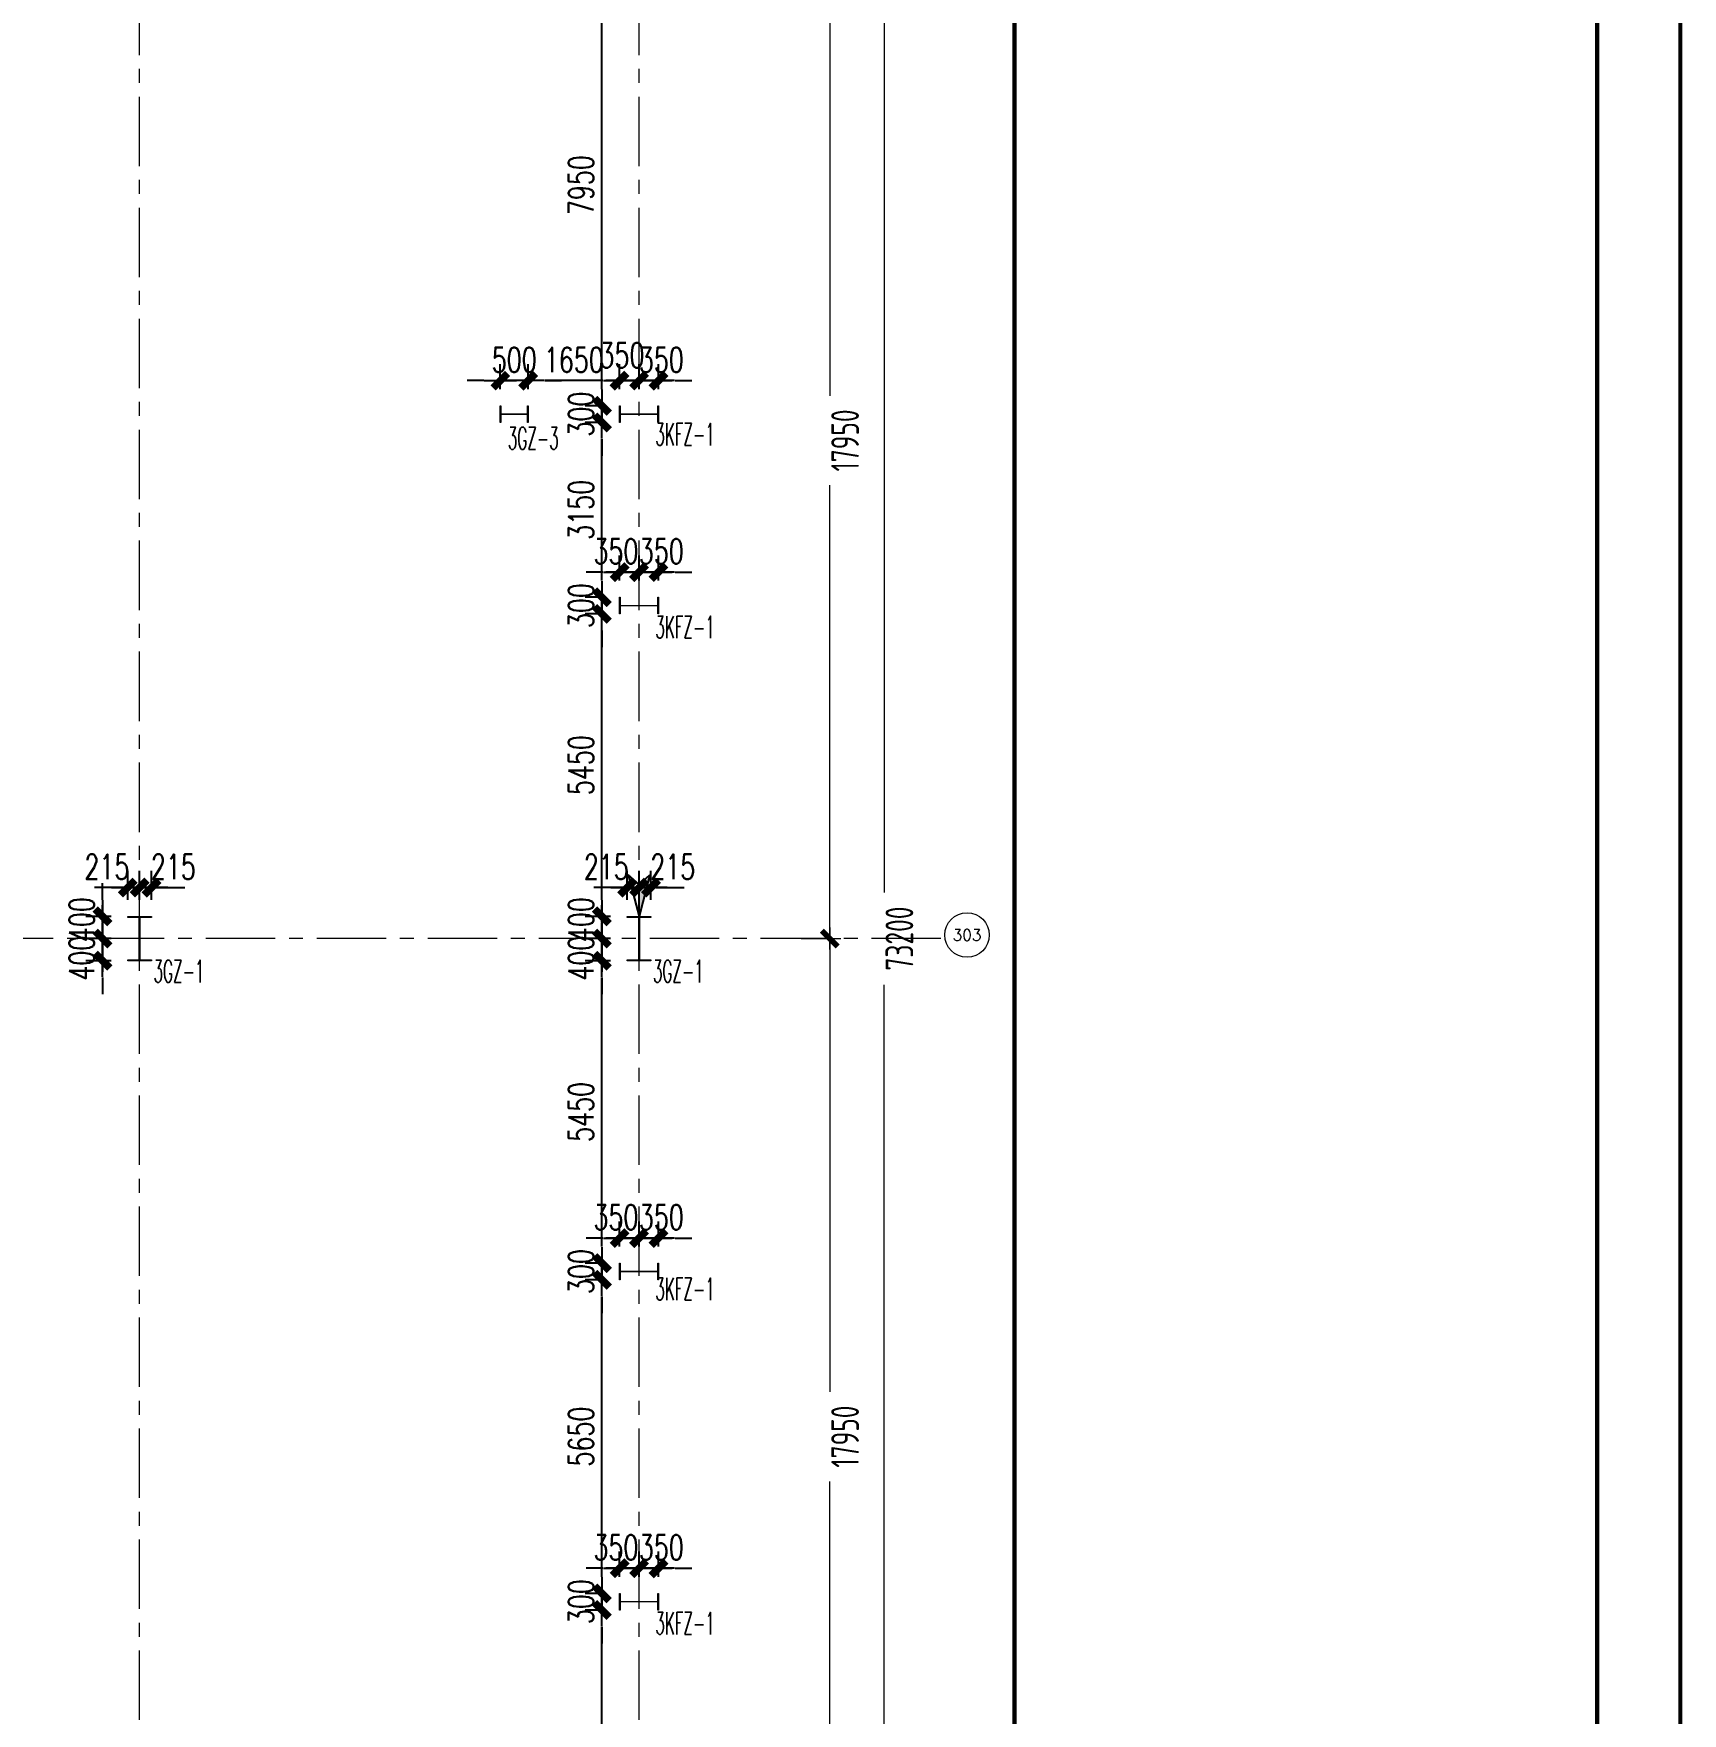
# Model space of a CAD drawing. Extents: x -1201378 to 2367219, y -619313 to 244905.
# Drawn here: x 205331 to 235046, y -233310 to -203041 of the extents above; entities that cross this region are included whole.
import ezdxf
from ezdxf.enums import TextEntityAlignment as Align

# ---------------------------------------------------------------- set-up
doc = ezdxf.new("R2010")
doc.units = 0
doc.header["$LTSCALE"] = 1000
doc.linetypes.add('CENTER', pattern=[2, 1.25, -0.25, 0.25, -0.25])
doc.layers.get('0').update_dxf_attribs({"linetype": 'CONTINUOUS'})
doc.layers.get('Defpoints').update_dxf_attribs({"linetype": 'CONTINUOUS'})
for name, color, linetype in [('0-cxFrame', 155, 'CONTINUOUS'), ('A-WINDOW', 140, 'CONTINUOUS'), ('S-CJGC', 5, 'CONTINUOUS'), ('S-DIMZ', 115, 'CONTINUOUS'), ('S-SGJ', 21, 'CONTINUOUS')]:
    doc.layers.add(name, color=color, linetype=linetype)
for name, color, linetype, lineweight in [('0-cxText', 131, 'CONTINUOUS', 25), ('S-axis', 111, 'CONTINUOUS', 0), ('S-col', 2, 'CONTINUOUS', 0), ('S-dote', 5, 'CENTER', 0)]:
    doc.layers.add(name, color=color, linetype=linetype, lineweight=lineweight)
doc.styles.add('_TCH_AXIS', font='COMPLEX', dxfattribs={"bigfont": 'GBCBIG'})
doc.styles.add('cx_tuming', font='simhei.ttf')
doc.styles.add('cx_tuqian1', font='')
doc.styles.add('SS1', font='tj-romans1.shx', dxfattribs={"width": 0.7, "bigfont": 'tj-hztxt1.shx'})
doc.styles.add('TSSD_Dimension', font='tssdeng.shx', dxfattribs={"width": 0.7, "bigfont": 'hztxt.shx'})
doc.styles.add('黑体', font='simhei.ttf', dxfattribs={"width": 0.8})
doc.styles.get('cx_tuqian1').set_extended_font_data('SimSun')
doc.dimstyles.new('S-150-ARCHI', dxfattribs={"dimscale": 150, "dimtxt": 3, "dimasz": 2, "dimexe": 2, "dimexo": 2, "dimgap": 1, "dimtad": 1, "dimdec": 0, "dimzin": 0, "dimdsep": 46, "dimtxsty": 'SS1', "dimblk1": 'TT', "dimblk2": 'TT', "dimsah": 1, "dimcen": 1, "dimclrd": 256, "dimclre": 256, "dimclrt": 256, "dimadec": 0, "dimazin": 0, "dimtfac": 1, "dimtdec": 0, "dimtix": 1, "dimtmove": 2, "dimatfit": 0, "dimldrblk": 'TT', "dimfxl": 2, "dimtolj": 1, "dimtzin": 0, "dimarcsym": 0})
doc.dimstyles.new('TSSD_200_200', dxfattribs={"dimtxt": 500, "dimasz": 200, "dimexe": 200, "dimexo": 500, "dimgap": 200, "dimtad": 1, "dimdec": 0, "dimzin": 0, "dimdsep": 46, "dimtxsty": 'TSSD_Dimension', "dimblk": 'ARCHTICK', "dimcen": 0, "dimdle": 200, "dimclrt": 7, "dimadec": 0, "dimazin": 0, "dimtfac": 1, "dimtdec": 0, "dimtix": 1, "dimtmove": 2, "dimatfit": 3, "dimfxl": 1, "dimtolj": 1, "dimtzin": 0, "dimarcsym": 0})

# ---------------------------------------------------------------- blocks, each defined once
blk = doc.blocks.new('w42343243')
at = {"layer": 'S-col'}
blk.add_lwpolyline([(-165069, 621020), (-164639, 621020), (-164639, 621002), (-164848, 621002), (-164848, 620238), (-164639, 620238), (-164639, 620220), (-165069, 620220), (-165069, 620238), (-164860, 620238), (-164860, 621002), (-165069, 621002)], close=True, dxfattribs=at)
blk = doc.blocks.new('42343')
at = {"layer": 'A-WINDOW'}
for p in [(27000, -35800), (36000, -35800)]:
    blk.add_blockref('w42343243', p, dxfattribs=at)
blk = doc.blocks.new('_ArchTick')
at = {"color": 0, "linetype": 'ByBlock', "const_width": 0.5}
blk.add_lwpolyline([(-0.71, -0.71), (0.71, 0.71)], dxfattribs=at)
blk = doc.blocks.new('*D511')
at = {"layer": 'Defpoints', "color": 0, "transparency": 16777216}
for p in [(-81336, -301398), (-81336, -319348), (-80320, -319348)]:
    blk.add_point(p, dxfattribs=at)
at = {"layer": 'S-axis', "color": 0, "lineweight": -2, "transparency": 16777216}
for p, q in [((-80836, -301398), (-80120, -301398)), ((-80320, -301198), (-80320, -309567)), ((-80320, -319548), (-80320, -311179)), ((-80836, -319348), (-80120, -319348))]:
    blk.add_line(p, q, dxfattribs=at)
at = {"layer": 'S-axis', "color": 0, "lineweight": -2, "transparency": 16777216, "xscale": 200, "yscale": 200, "zscale": 200}
for p, rotation in [((-80320, -301398), 90), ((-80320, -319348), 270)]:
    blk.add_blockref('_ArchTick', p, dxfattribs=dict(at, rotation=rotation))
at = {"layer": 'S-axis', "color": 7, "transparency": 16777216, "insert": (-80045, -310373), "char_height": 500, "attachment_point": 5, "rotation": 90, "style": 'TSSD_Dimension'}
blk.add_mtext('\\A1;17950', dxfattribs=at)
blk = doc.blocks.new('*D512')
at = {"layer": 'Defpoints', "color": 0, "transparency": 16777216}
for p in [(-81336, -319348), (-81336, -337298), (-80320, -337298)]:
    blk.add_point(p, dxfattribs=at)
at = {"layer": 'S-axis', "color": 0, "lineweight": -2, "transparency": 16777216}
for p, q in [((-80320, -319148), (-80320, -327517)), ((-80836, -319348), (-80120, -319348)), ((-80320, -337498), (-80320, -329129)), ((-80836, -337298), (-80120, -337298))]:
    blk.add_line(p, q, dxfattribs=at)
at = {"layer": 'S-axis', "color": 0, "lineweight": -2, "transparency": 16777216, "xscale": 200, "yscale": 200, "zscale": 200}
for p, rotation in [((-80320, -319348), 90), ((-80320, -337298), 270)]:
    blk.add_blockref('_ArchTick', p, dxfattribs=dict(at, rotation=rotation))
at = {"layer": 'S-axis', "color": 7, "transparency": 16777216, "insert": (-80045, -328323), "char_height": 500, "attachment_point": 5, "rotation": 90, "style": 'TSSD_Dimension'}
blk.add_mtext('\\A1;17950', dxfattribs=at)
blk = doc.blocks.new('*D457')
at = {"layer": 'Defpoints', "color": 0, "transparency": 16777216}
for p in [(-81236, -282748), (-81236, -355948), (-79341, -355948)]:
    blk.add_point(p, dxfattribs=at)
at = {"layer": 'S-axis', "color": 0, "lineweight": -2, "transparency": 16777216}
for p, q in [((-79341, -282548), (-79341, -318516)), ((-80736, -282748), (-79141, -282748)), ((-79341, -356148), (-79341, -320181)), ((-80736, -355948), (-79141, -355948))]:
    blk.add_line(p, q, dxfattribs=at)
at = {"layer": 'S-axis', "color": 0, "lineweight": -2, "transparency": 16777216, "xscale": 200, "yscale": 200, "zscale": 200}
for p, rotation in [((-79341, -282748), 90), ((-79341, -355948), 270)]:
    blk.add_blockref('_ArchTick', p, dxfattribs=dict(at, rotation=rotation))
at = {"layer": 'S-axis', "color": 7, "transparency": 16777216, "insert": (-79066, -319348), "char_height": 500, "attachment_point": 5, "rotation": 90, "style": 'TSSD_Dimension'}
blk.add_mtext('\\A1;73200', dxfattribs=at)
blk = doc.blocks.new('zjcx_T0(Dragon)')
at = {"layer": '0-cxFrame', "const_width": 50}
blk.add_lwpolyline([(0, 82100), (-7000, 82100), (-7000, 0), (0, 0)], close=True, dxfattribs=at)
blk = doc.blocks.new('TK22.A0 L(Dragon)')
at = {"layer": '0-cxFrame', "color": 7, "const_width": 0.5}
blk.add_lwpolyline([(0, 0), (-1486, 0), (-1486, 841), (0, 841)], close=True, dxfattribs=at)
at = {"layer": '0-cxFrame', "const_width": 0.5}
for points in [[(-80, 10), (-1466, 10), (-1466, 831), (-80, 831)], [(-10, 10), (-80, 10), (-80, 831), (-10, 831)]]:
    blk.add_lwpolyline(points, close=True, dxfattribs=at)
at = {"layer": '0-cxFrame', "xscale": 0.009999999999999998, "yscale": 0.009999999999999998, "zscale": 0.009999999999999998}
blk.add_blockref('zjcx_T0(Dragon)', (-10, 10), dxfattribs=at)
at = {"style": '黑体', "flags": 4}
blk.add_attdef('图幅', text='', height=3.3, dxfattribs=at).set_placement((-40, 3), align=Align.RIGHT)
at = {"layer": '0-cxText', "flags": 4}
for tag, height, style, p in [('建设单位', 3.5, 'cx_tuming', (-45, 240)), ('项目名称', 3.5, 'cx_tuming', (-45, 210)), ('子项名称', 3.5, 'cx_tuming', (-45, 180)), ('工程编号', 3.3, 'cx_tuqian1', (-35, 165)), ('图名1', 3.5, 'cx_tuming', (-45, 87)), ('图名2', 3.5, 'cx_tuming', (-45, 79)), ('图名3', 3.5, 'cx_tuming', (-45, 71)), ('出图日期', 3.3, 'cx_tuqian1', (-39, 60)), ('专业', 3.3, 'cx_tuqian1', (-55, 52)), ('图号', 3.3, 'cx_tuqian1', (-55, 44)), ('版次', 3.3, 'cx_tuqian1', (-20, 44))]:
    blk.add_attdef(tag, text='', height=height, dxfattribs=dict(at, style=style)).set_placement(p, align=Align.MIDDLE)
at = {"layer": 'Defpoints', "color": 6, "flags": 4}
for tag, height, style, p in [('tufu', 3.3, '黑体', (-12, 12)), ('dwfname', 4, 'cx_tuqian1', (-80, 3))]:
    blk.add_attdef(tag, text='', height=height, dxfattribs=dict(at, style=style)).set_placement(p, align=Align.RIGHT)
blk = doc.blocks.new('nt66')
at = {"layer": 'S-col'}
blk.add_lwpolyline([(-195790, 766820), (-195490, 766820), (-195490, 766808), (-195636, 766808), (-195636, 766132), (-195490, 766132), (-195490, 766120), (-195790, 766120), (-195790, 766132), (-195644, 766132), (-195644, 766808), (-195790, 766808)], close=True, dxfattribs=at)
blk = doc.blocks.new('TT')
blk.add_line((-0.97, 0), (0.97, 0))
at = {"const_width": 0.45}
blk.add_lwpolyline([(-0.44, -0.44), (0.44, 0.44)], dxfattribs=at)
blk = doc.blocks.new('*D4076')
at = {"layer": 'Defpoints', "color": 0, "transparency": 16777216}
for p in [(207242, -218430), (207242, -218948), (207457, -218948)]:
    blk.add_point(p, dxfattribs=at)
at = {"layer": 'S-DIMZ', "lineweight": -2, "transparency": 16777216}
for p, q in [((207242, -218648), (207242, -218130)), ((207457, -218648), (207457, -218130)), ((206942, -218430), (206642, -218430)), ((207457, -218430), (207242, -218430)), ((207757, -218430), (208057, -218430))]:
    blk.add_line(p, q, dxfattribs=at)
at = {"layer": 'S-DIMZ', "lineweight": -2, "transparency": 16777216, "xscale": 300, "yscale": 300, "zscale": 300}
blk.add_blockref('TT', (207242, -218430), dxfattribs=at)
at = {"layer": 'S-DIMZ', "lineweight": -2, "transparency": 16777216, "xscale": 300, "yscale": 300, "zscale": 300, "rotation": 180}
blk.add_blockref('TT', (207457, -218430), dxfattribs=at)
at = {"layer": 'S-DIMZ', "transparency": 16777216, "insert": (207850, -218055), "char_height": 450, "attachment_point": 5, "style": 'SS1'}
blk.add_mtext('\\A1;215', dxfattribs=at)
blk = doc.blocks.new('*D4077')
at = {"layer": 'Defpoints', "color": 0, "transparency": 16777216}
for p in [(207027, -218430), (207027, -218948), (207242, -218948)]:
    blk.add_point(p, dxfattribs=at)
at = {"layer": 'S-DIMZ', "lineweight": -2, "transparency": 16777216}
for p, q in [((207027, -218648), (207027, -218130)), ((207242, -218648), (207242, -218130)), ((206727, -218430), (206427, -218430)), ((207242, -218430), (207027, -218430)), ((207542, -218430), (207842, -218430))]:
    blk.add_line(p, q, dxfattribs=at)
at = {"layer": 'S-DIMZ', "lineweight": -2, "transparency": 16777216, "xscale": 300, "yscale": 300, "zscale": 300}
blk.add_blockref('TT', (207027, -218430), dxfattribs=at)
at = {"layer": 'S-DIMZ', "lineweight": -2, "transparency": 16777216, "xscale": 300, "yscale": 300, "zscale": 300, "rotation": 180}
blk.add_blockref('TT', (207242, -218430), dxfattribs=at)
at = {"layer": 'S-DIMZ', "transparency": 16777216, "insert": (206651, -218055), "char_height": 450, "attachment_point": 5, "style": 'SS1'}
blk.add_mtext('\\A1;215', dxfattribs=at)
blk = doc.blocks.new('*D4078')
at = {"layer": 'Defpoints', "color": 0, "transparency": 16777216}
for p in [(207027, -218948), (206573, -219348), (207027, -219348)]:
    blk.add_point(p, dxfattribs=at)
at = {"layer": 'S-DIMZ', "lineweight": -2, "transparency": 16777216}
for p, q in [((206573, -218648), (206573, -218348)), ((206727, -218948), (206273, -218948)), ((206573, -218948), (206573, -219348)), ((206727, -219348), (206273, -219348)), ((206573, -219648), (206573, -219948))]:
    blk.add_line(p, q, dxfattribs=at)
at = {"layer": 'S-DIMZ', "lineweight": -2, "transparency": 16777216, "xscale": 300, "yscale": 300, "zscale": 300}
for p, rotation in [((206573, -218948), 270), ((206573, -219348), 90)]:
    blk.add_blockref('TT', p, dxfattribs=dict(at, rotation=rotation))
at = {"layer": 'S-DIMZ', "transparency": 16777216, "insert": (206198, -219008), "char_height": 450, "attachment_point": 5, "rotation": 90, "style": 'SS1'}
blk.add_mtext('\\A1;400', dxfattribs=at)
blk = doc.blocks.new('*D4079')
at = {"layer": 'Defpoints', "color": 0, "transparency": 16777216}
for p in [(207027, -219348), (206573, -219748), (207027, -219748)]:
    blk.add_point(p, dxfattribs=at)
at = {"layer": 'S-DIMZ', "lineweight": -2, "transparency": 16777216}
for p, q in [((206573, -219048), (206573, -218748)), ((206727, -219348), (206273, -219348)), ((206573, -219348), (206573, -219748)), ((206727, -219748), (206273, -219748)), ((206573, -220048), (206573, -220348))]:
    blk.add_line(p, q, dxfattribs=at)
at = {"layer": 'S-DIMZ', "lineweight": -2, "transparency": 16777216, "xscale": 300, "yscale": 300, "zscale": 300}
for p, rotation in [((206573, -219348), 270), ((206573, -219748), 90)]:
    blk.add_blockref('TT', p, dxfattribs=dict(at, rotation=rotation))
at = {"layer": 'S-DIMZ', "transparency": 16777216, "insert": (206198, -219702), "char_height": 450, "attachment_point": 5, "rotation": 90, "style": 'SS1'}
blk.add_mtext('\\A1;400', dxfattribs=at)
blk = doc.blocks.new('*D4080')
at = {"layer": 'Defpoints', "color": 0, "transparency": 16777216}
for p in [(216242, -218430), (216242, -218948), (216457, -218948)]:
    blk.add_point(p, dxfattribs=at)
at = {"layer": 'S-DIMZ', "lineweight": -2, "transparency": 16777216}
for p, q in [((216242, -218648), (216242, -218130)), ((216457, -218648), (216457, -218130)), ((215942, -218430), (215642, -218430)), ((216457, -218430), (216242, -218430)), ((216757, -218430), (217057, -218430))]:
    blk.add_line(p, q, dxfattribs=at)
at = {"layer": 'S-DIMZ', "lineweight": -2, "transparency": 16777216, "xscale": 300, "yscale": 300, "zscale": 300}
blk.add_blockref('TT', (216242, -218430), dxfattribs=at)
at = {"layer": 'S-DIMZ', "lineweight": -2, "transparency": 16777216, "xscale": 300, "yscale": 300, "zscale": 300, "rotation": 180}
blk.add_blockref('TT', (216457, -218430), dxfattribs=at)
at = {"layer": 'S-DIMZ', "transparency": 16777216, "insert": (216850, -218055), "char_height": 450, "attachment_point": 5, "style": 'SS1'}
blk.add_mtext('\\A1;215', dxfattribs=at)
blk = doc.blocks.new('*D4081')
at = {"layer": 'Defpoints', "color": 0, "transparency": 16777216}
for p in [(216027, -218430), (216027, -218948), (216242, -218948)]:
    blk.add_point(p, dxfattribs=at)
at = {"layer": 'S-DIMZ', "lineweight": -2, "transparency": 16777216}
for p, q in [((216027, -218648), (216027, -218130)), ((216242, -218648), (216242, -218130)), ((215727, -218430), (215427, -218430)), ((216242, -218430), (216027, -218430)), ((216542, -218430), (216842, -218430))]:
    blk.add_line(p, q, dxfattribs=at)
at = {"layer": 'S-DIMZ', "lineweight": -2, "transparency": 16777216, "xscale": 300, "yscale": 300, "zscale": 300}
blk.add_blockref('TT', (216027, -218430), dxfattribs=at)
at = {"layer": 'S-DIMZ', "lineweight": -2, "transparency": 16777216, "xscale": 300, "yscale": 300, "zscale": 300, "rotation": 180}
blk.add_blockref('TT', (216242, -218430), dxfattribs=at)
at = {"layer": 'S-DIMZ', "transparency": 16777216, "insert": (215651, -218055), "char_height": 450, "attachment_point": 5, "style": 'SS1'}
blk.add_mtext('\\A1;215', dxfattribs=at)
blk = doc.blocks.new('*D4082')
at = {"layer": 'Defpoints', "color": 0, "transparency": 16777216}
for p in [(216027, -218948), (215573, -219348), (216027, -219348)]:
    blk.add_point(p, dxfattribs=at)
at = {"layer": 'S-DIMZ', "lineweight": -2, "transparency": 16777216}
for p, q in [((215573, -218648), (215573, -218348)), ((215727, -218948), (215273, -218948)), ((215573, -218948), (215573, -219348)), ((215727, -219348), (215273, -219348)), ((215573, -219648), (215573, -219948))]:
    blk.add_line(p, q, dxfattribs=at)
at = {"layer": 'S-DIMZ', "lineweight": -2, "transparency": 16777216, "xscale": 300, "yscale": 300, "zscale": 300}
for p, rotation in [((215573, -218948), 270), ((215573, -219348), 90)]:
    blk.add_blockref('TT', p, dxfattribs=dict(at, rotation=rotation))
at = {"layer": 'S-DIMZ', "transparency": 16777216, "insert": (215198, -219008), "char_height": 450, "attachment_point": 5, "rotation": 90, "style": 'SS1'}
blk.add_mtext('\\A1;400', dxfattribs=at)
blk = doc.blocks.new('*D4083')
at = {"layer": 'Defpoints', "color": 0, "transparency": 16777216}
for p in [(216027, -219348), (215573, -219748), (216027, -219748)]:
    blk.add_point(p, dxfattribs=at)
at = {"layer": 'S-DIMZ', "lineweight": -2, "transparency": 16777216}
for p, q in [((215573, -219048), (215573, -218748)), ((215727, -219348), (215273, -219348)), ((215573, -219348), (215573, -219748)), ((215727, -219748), (215273, -219748)), ((215573, -220048), (215573, -220348))]:
    blk.add_line(p, q, dxfattribs=at)
at = {"layer": 'S-DIMZ', "lineweight": -2, "transparency": 16777216, "xscale": 300, "yscale": 300, "zscale": 300}
for p, rotation in [((215573, -219348), 270), ((215573, -219748), 90)]:
    blk.add_blockref('TT', p, dxfattribs=dict(at, rotation=rotation))
at = {"layer": 'S-DIMZ', "transparency": 16777216, "insert": (215198, -219702), "char_height": 450, "attachment_point": 5, "rotation": 90, "style": 'SS1'}
blk.add_mtext('\\A1;400', dxfattribs=at)
blk = doc.blocks.new('*D4260')
at = {"layer": 'Defpoints', "color": 0, "transparency": 16777216}
for p in [(216242, -230695), (215892, -231148), (216242, -231148)]:
    blk.add_point(p, dxfattribs=at)
at = {"layer": 'S-DIMZ', "lineweight": -2, "transparency": 16777216}
for p, q in [((215892, -230848), (215892, -230395)), ((216242, -230848), (216242, -230395)), ((215592, -230695), (215292, -230695)), ((215892, -230695), (216242, -230695)), ((216542, -230695), (216842, -230695))]:
    blk.add_line(p, q, dxfattribs=at)
at = {"layer": 'S-DIMZ', "lineweight": -2, "transparency": 16777216, "xscale": 300, "yscale": 300, "zscale": 300}
blk.add_blockref('TT', (215892, -230695), dxfattribs=at)
at = {"layer": 'S-DIMZ', "lineweight": -2, "transparency": 16777216, "xscale": 300, "yscale": 300, "zscale": 300, "rotation": 180}
blk.add_blockref('TT', (216242, -230695), dxfattribs=at)
at = {"layer": 'S-DIMZ', "transparency": 16777216, "insert": (215825, -230320), "char_height": 450, "attachment_point": 5, "style": 'SS1'}
blk.add_mtext('\\A1;350', dxfattribs=at)
blk = doc.blocks.new('*D4261')
at = {"layer": 'Defpoints', "color": 0, "transparency": 16777216}
for p in [(216592, -230695), (216242, -231148), (216592, -231148)]:
    blk.add_point(p, dxfattribs=at)
at = {"layer": 'S-DIMZ', "lineweight": -2, "transparency": 16777216}
for p, q in [((216242, -230848), (216242, -230395)), ((216592, -230848), (216592, -230395)), ((215942, -230695), (215642, -230695)), ((216242, -230695), (216592, -230695)), ((216892, -230695), (217192, -230695))]:
    blk.add_line(p, q, dxfattribs=at)
at = {"layer": 'S-DIMZ', "lineweight": -2, "transparency": 16777216, "xscale": 300, "yscale": 300, "zscale": 300}
blk.add_blockref('TT', (216242, -230695), dxfattribs=at)
at = {"layer": 'S-DIMZ', "lineweight": -2, "transparency": 16777216, "xscale": 300, "yscale": 300, "zscale": 300, "rotation": 180}
blk.add_blockref('TT', (216592, -230695), dxfattribs=at)
at = {"layer": 'S-DIMZ', "transparency": 16777216, "insert": (216643, -230320), "char_height": 450, "attachment_point": 5, "style": 'SS1'}
blk.add_mtext('\\A1;350', dxfattribs=at)
blk = doc.blocks.new('*D4258')
at = {"layer": 'Defpoints', "color": 0, "transparency": 16777216}
for p in [(216242, -224745), (215892, -225198), (216242, -225198)]:
    blk.add_point(p, dxfattribs=at)
at = {"layer": 'S-DIMZ', "lineweight": -2, "transparency": 16777216}
for p, q in [((215892, -224898), (215892, -224445)), ((216242, -224898), (216242, -224445)), ((215592, -224745), (215292, -224745)), ((215892, -224745), (216242, -224745)), ((216542, -224745), (216842, -224745))]:
    blk.add_line(p, q, dxfattribs=at)
at = {"layer": 'S-DIMZ', "lineweight": -2, "transparency": 16777216, "xscale": 300, "yscale": 300, "zscale": 300}
blk.add_blockref('TT', (215892, -224745), dxfattribs=at)
at = {"layer": 'S-DIMZ', "lineweight": -2, "transparency": 16777216, "xscale": 300, "yscale": 300, "zscale": 300, "rotation": 180}
blk.add_blockref('TT', (216242, -224745), dxfattribs=at)
at = {"layer": 'S-DIMZ', "transparency": 16777216, "insert": (215825, -224370), "char_height": 450, "attachment_point": 5, "style": 'SS1'}
blk.add_mtext('\\A1;350', dxfattribs=at)
blk = doc.blocks.new('*D4259')
at = {"layer": 'Defpoints', "color": 0, "transparency": 16777216}
for p in [(216592, -224745), (216242, -225198), (216592, -225198)]:
    blk.add_point(p, dxfattribs=at)
at = {"layer": 'S-DIMZ', "lineweight": -2, "transparency": 16777216}
for p, q in [((216242, -224898), (216242, -224445)), ((216592, -224898), (216592, -224445)), ((215942, -224745), (215642, -224745)), ((216242, -224745), (216592, -224745)), ((216892, -224745), (217192, -224745))]:
    blk.add_line(p, q, dxfattribs=at)
at = {"layer": 'S-DIMZ', "lineweight": -2, "transparency": 16777216, "xscale": 300, "yscale": 300, "zscale": 300}
blk.add_blockref('TT', (216242, -224745), dxfattribs=at)
at = {"layer": 'S-DIMZ', "lineweight": -2, "transparency": 16777216, "xscale": 300, "yscale": 300, "zscale": 300, "rotation": 180}
blk.add_blockref('TT', (216592, -224745), dxfattribs=at)
at = {"layer": 'S-DIMZ', "transparency": 16777216, "insert": (216643, -224370), "char_height": 450, "attachment_point": 5, "style": 'SS1'}
blk.add_mtext('\\A1;350', dxfattribs=at)
blk = doc.blocks.new('*D4262')
at = {"layer": 'Defpoints', "color": 0, "transparency": 16777216}
for p in [(215573, -231448), (215892, -231448), (216027, -236898)]:
    blk.add_point(p, dxfattribs=at)
at = {"layer": 'S-DIMZ', "lineweight": -2, "transparency": 16777216}
for p, q in [((215592, -231448), (215273, -231448)), ((215573, -236598), (215573, -231748)), ((215727, -236898), (215273, -236898))]:
    blk.add_line(p, q, dxfattribs=at)
at = {"layer": 'S-DIMZ', "lineweight": -2, "transparency": 16777216, "xscale": 300, "yscale": 300, "zscale": 300}
for p, rotation in [((215573, -231448), 90), ((215573, -236898), 270)]:
    blk.add_blockref('TT', p, dxfattribs=dict(at, rotation=rotation))
at = {"layer": 'S-DIMZ', "transparency": 16777216, "insert": (215198, -234173), "char_height": 450, "attachment_point": 5, "rotation": 90, "style": 'SS1'}
blk.add_mtext('\\A1;5450', dxfattribs=at)
blk = doc.blocks.new('*D4263')
at = {"layer": 'Defpoints', "color": 0, "transparency": 16777216}
for p in [(215573, -231148), (215892, -231148), (215892, -231448)]:
    blk.add_point(p, dxfattribs=at)
at = {"layer": 'S-DIMZ', "lineweight": -2, "transparency": 16777216}
for p, q in [((215573, -230848), (215573, -230548)), ((215592, -231148), (215273, -231148)), ((215573, -231448), (215573, -231148)), ((215592, -231448), (215273, -231448)), ((215573, -231748), (215573, -232048))]:
    blk.add_line(p, q, dxfattribs=at)
at = {"layer": 'S-DIMZ', "lineweight": -2, "transparency": 16777216, "xscale": 300, "yscale": 300, "zscale": 300}
for p, rotation in [((215573, -231148), 270), ((215573, -231448), 90)]:
    blk.add_blockref('TT', p, dxfattribs=dict(at, rotation=rotation))
at = {"layer": 'S-DIMZ', "transparency": 16777216, "insert": (215198, -231298), "char_height": 450, "attachment_point": 5, "rotation": 90, "style": 'SS1'}
blk.add_mtext('\\A1;300', dxfattribs=at)
blk = doc.blocks.new('*D4264')
at = {"layer": 'Defpoints', "color": 0, "transparency": 16777216}
for p in [(215573, -225498), (215892, -225498), (215892, -231148)]:
    blk.add_point(p, dxfattribs=at)
at = {"layer": 'S-DIMZ', "lineweight": -2, "transparency": 16777216}
for p, q in [((215592, -225498), (215273, -225498)), ((215573, -230848), (215573, -225798)), ((215592, -231148), (215273, -231148))]:
    blk.add_line(p, q, dxfattribs=at)
at = {"layer": 'S-DIMZ', "lineweight": -2, "transparency": 16777216, "xscale": 300, "yscale": 300, "zscale": 300}
for p, rotation in [((215573, -225498), 90), ((215573, -231148), 270)]:
    blk.add_blockref('TT', p, dxfattribs=dict(at, rotation=rotation))
at = {"layer": 'S-DIMZ', "transparency": 16777216, "insert": (215198, -228323), "char_height": 450, "attachment_point": 5, "rotation": 90, "style": 'SS1'}
blk.add_mtext('\\A1;5650', dxfattribs=at)
blk = doc.blocks.new('*D4265')
at = {"layer": 'Defpoints', "color": 0, "transparency": 16777216}
for p in [(215573, -225198), (215892, -225198), (215892, -225498)]:
    blk.add_point(p, dxfattribs=at)
at = {"layer": 'S-DIMZ', "lineweight": -2, "transparency": 16777216}
for p, q in [((215573, -224898), (215573, -224598)), ((215592, -225198), (215273, -225198)), ((215573, -225498), (215573, -225198)), ((215592, -225498), (215273, -225498)), ((215573, -225798), (215573, -226098))]:
    blk.add_line(p, q, dxfattribs=at)
at = {"layer": 'S-DIMZ', "lineweight": -2, "transparency": 16777216, "xscale": 300, "yscale": 300, "zscale": 300}
for p, rotation in [((215573, -225198), 270), ((215573, -225498), 90)]:
    blk.add_blockref('TT', p, dxfattribs=dict(at, rotation=rotation))
at = {"layer": 'S-DIMZ', "transparency": 16777216, "insert": (215198, -225348), "char_height": 450, "attachment_point": 5, "rotation": 90, "style": 'SS1'}
blk.add_mtext('\\A1;300', dxfattribs=at)
blk = doc.blocks.new('*D4266')
at = {"layer": 'Defpoints', "color": 0, "transparency": 16777216}
for p in [(215573, -219748), (216027, -219748), (215892, -225198)]:
    blk.add_point(p, dxfattribs=at)
at = {"layer": 'S-DIMZ', "lineweight": -2, "transparency": 16777216}
for p, q in [((215727, -219748), (215273, -219748)), ((215573, -224898), (215573, -220048)), ((215592, -225198), (215273, -225198))]:
    blk.add_line(p, q, dxfattribs=at)
at = {"layer": 'S-DIMZ', "lineweight": -2, "transparency": 16777216, "xscale": 300, "yscale": 300, "zscale": 300}
for p, rotation in [((215573, -219748), 90), ((215573, -225198), 270)]:
    blk.add_blockref('TT', p, dxfattribs=dict(at, rotation=rotation))
at = {"layer": 'S-DIMZ', "transparency": 16777216, "insert": (215198, -222473), "char_height": 450, "attachment_point": 5, "rotation": 90, "style": 'SS1'}
blk.add_mtext('\\A1;5450', dxfattribs=at)
blk = doc.blocks.new('*D4267')
at = {"layer": 'Defpoints', "color": 0, "transparency": 16777216}
for p in [(216242, -212745), (215892, -213198), (216242, -213198)]:
    blk.add_point(p, dxfattribs=at)
at = {"layer": 'S-DIMZ', "lineweight": -2, "transparency": 16777216}
for p, q in [((215892, -212898), (215892, -212445)), ((216242, -212898), (216242, -212445)), ((215592, -212745), (215292, -212745)), ((215892, -212745), (216242, -212745)), ((216542, -212745), (216842, -212745))]:
    blk.add_line(p, q, dxfattribs=at)
at = {"layer": 'S-DIMZ', "lineweight": -2, "transparency": 16777216, "xscale": 300, "yscale": 300, "zscale": 300}
blk.add_blockref('TT', (215892, -212745), dxfattribs=at)
at = {"layer": 'S-DIMZ', "lineweight": -2, "transparency": 16777216, "xscale": 300, "yscale": 300, "zscale": 300, "rotation": 180}
blk.add_blockref('TT', (216242, -212745), dxfattribs=at)
at = {"layer": 'S-DIMZ', "transparency": 16777216, "insert": (215825, -212370), "char_height": 450, "attachment_point": 5, "style": 'SS1'}
blk.add_mtext('\\A1;350', dxfattribs=at)
blk = doc.blocks.new('*D4268')
at = {"layer": 'Defpoints', "color": 0, "transparency": 16777216}
for p in [(216592, -212745), (216242, -213198), (216592, -213198)]:
    blk.add_point(p, dxfattribs=at)
at = {"layer": 'S-DIMZ', "lineweight": -2, "transparency": 16777216}
for p, q in [((216242, -212898), (216242, -212445)), ((216592, -212898), (216592, -212445)), ((215942, -212745), (215642, -212745)), ((216242, -212745), (216592, -212745)), ((216892, -212745), (217192, -212745))]:
    blk.add_line(p, q, dxfattribs=at)
at = {"layer": 'S-DIMZ', "lineweight": -2, "transparency": 16777216, "xscale": 300, "yscale": 300, "zscale": 300}
blk.add_blockref('TT', (216242, -212745), dxfattribs=at)
at = {"layer": 'S-DIMZ', "lineweight": -2, "transparency": 16777216, "xscale": 300, "yscale": 300, "zscale": 300, "rotation": 180}
blk.add_blockref('TT', (216592, -212745), dxfattribs=at)
at = {"layer": 'S-DIMZ', "transparency": 16777216, "insert": (216643, -212370), "char_height": 450, "attachment_point": 5, "style": 'SS1'}
blk.add_mtext('\\A1;350', dxfattribs=at)
blk = doc.blocks.new('*D4269')
at = {"layer": 'Defpoints', "color": 0, "transparency": 16777216}
for p in [(216242, -209295), (215892, -209748), (216242, -209748)]:
    blk.add_point(p, dxfattribs=at)
at = {"layer": 'S-DIMZ', "lineweight": -2, "transparency": 16777216}
for p, q in [((215892, -209448), (215892, -208995)), ((216242, -209448), (216242, -208995)), ((215592, -209295), (215292, -209295)), ((215892, -209295), (216242, -209295)), ((216542, -209295), (216842, -209295))]:
    blk.add_line(p, q, dxfattribs=at)
at = {"layer": 'S-DIMZ', "lineweight": -2, "transparency": 16777216, "xscale": 300, "yscale": 300, "zscale": 300}
blk.add_blockref('TT', (215892, -209295), dxfattribs=at)
at = {"layer": 'S-DIMZ', "lineweight": -2, "transparency": 16777216, "xscale": 300, "yscale": 300, "zscale": 300, "rotation": 180}
blk.add_blockref('TT', (216242, -209295), dxfattribs=at)
at = {"layer": 'S-DIMZ', "transparency": 16777216, "insert": (215934, -208838), "char_height": 450, "attachment_point": 5, "style": 'SS1'}
blk.add_mtext('\\A1;350', dxfattribs=at)
blk = doc.blocks.new('*D4270')
at = {"layer": 'Defpoints', "color": 0, "transparency": 16777216}
for p in [(216592, -209295), (216242, -209748), (216592, -209748)]:
    blk.add_point(p, dxfattribs=at)
at = {"layer": 'S-DIMZ', "lineweight": -2, "transparency": 16777216}
for p, q in [((216242, -209448), (216242, -208995)), ((216592, -209448), (216592, -208995)), ((215942, -209295), (215642, -209295)), ((216242, -209295), (216592, -209295)), ((216892, -209295), (217192, -209295))]:
    blk.add_line(p, q, dxfattribs=at)
at = {"layer": 'S-DIMZ', "lineweight": -2, "transparency": 16777216, "xscale": 300, "yscale": 300, "zscale": 300}
blk.add_blockref('TT', (216242, -209295), dxfattribs=at)
at = {"layer": 'S-DIMZ', "lineweight": -2, "transparency": 16777216, "xscale": 300, "yscale": 300, "zscale": 300, "rotation": 180}
blk.add_blockref('TT', (216592, -209295), dxfattribs=at)
at = {"layer": 'S-DIMZ', "transparency": 16777216, "insert": (216643, -208920), "char_height": 450, "attachment_point": 5, "style": 'SS1'}
blk.add_mtext('\\A1;350', dxfattribs=at)
blk = doc.blocks.new('*D4271')
at = {"layer": 'Defpoints', "color": 0, "transparency": 16777216}
for p in [(215573, -213498), (215892, -213498), (216027, -218948)]:
    blk.add_point(p, dxfattribs=at)
at = {"layer": 'S-DIMZ', "lineweight": -2, "transparency": 16777216}
for p, q in [((215592, -213498), (215273, -213498)), ((215573, -218648), (215573, -213798)), ((215727, -218948), (215273, -218948))]:
    blk.add_line(p, q, dxfattribs=at)
at = {"layer": 'S-DIMZ', "lineweight": -2, "transparency": 16777216, "xscale": 300, "yscale": 300, "zscale": 300}
for p, rotation in [((215573, -213498), 90), ((215573, -218948), 270)]:
    blk.add_blockref('TT', p, dxfattribs=dict(at, rotation=rotation))
at = {"layer": 'S-DIMZ', "transparency": 16777216, "insert": (215198, -216223), "char_height": 450, "attachment_point": 5, "rotation": 90, "style": 'SS1'}
blk.add_mtext('\\A1;5450', dxfattribs=at)
blk = doc.blocks.new('*D4272')
at = {"layer": 'Defpoints', "color": 0, "transparency": 16777216}
for p in [(215573, -213198), (215892, -213198), (215892, -213498)]:
    blk.add_point(p, dxfattribs=at)
at = {"layer": 'S-DIMZ', "lineweight": -2, "transparency": 16777216}
for p, q in [((215573, -212898), (215573, -212598)), ((215592, -213198), (215273, -213198)), ((215573, -213498), (215573, -213198)), ((215592, -213498), (215273, -213498)), ((215573, -213798), (215573, -214098))]:
    blk.add_line(p, q, dxfattribs=at)
at = {"layer": 'S-DIMZ', "lineweight": -2, "transparency": 16777216, "xscale": 300, "yscale": 300, "zscale": 300}
for p, rotation in [((215573, -213198), 270), ((215573, -213498), 90)]:
    blk.add_blockref('TT', p, dxfattribs=dict(at, rotation=rotation))
at = {"layer": 'S-DIMZ', "transparency": 16777216, "insert": (215198, -213348), "char_height": 450, "attachment_point": 5, "rotation": 90, "style": 'SS1'}
blk.add_mtext('\\A1;300', dxfattribs=at)
blk = doc.blocks.new('*D4273')
at = {"layer": 'Defpoints', "color": 0, "transparency": 16777216}
for p in [(215573, -210048), (215892, -210048), (215892, -213198)]:
    blk.add_point(p, dxfattribs=at)
at = {"layer": 'S-DIMZ', "lineweight": -2, "transparency": 16777216}
for p, q in [((215592, -210048), (215273, -210048)), ((215573, -212898), (215573, -210348)), ((215592, -213198), (215273, -213198))]:
    blk.add_line(p, q, dxfattribs=at)
at = {"layer": 'S-DIMZ', "lineweight": -2, "transparency": 16777216, "xscale": 300, "yscale": 300, "zscale": 300}
for p, rotation in [((215573, -210048), 90), ((215573, -213198), 270)]:
    blk.add_blockref('TT', p, dxfattribs=dict(at, rotation=rotation))
at = {"layer": 'S-DIMZ', "transparency": 16777216, "insert": (215198, -211623), "char_height": 450, "attachment_point": 5, "rotation": 90, "style": 'SS1'}
blk.add_mtext('\\A1;3150', dxfattribs=at)
blk = doc.blocks.new('*D4274')
at = {"layer": 'Defpoints', "color": 0, "transparency": 16777216}
for p in [(215573, -209748), (215892, -209748), (215892, -210048)]:
    blk.add_point(p, dxfattribs=at)
at = {"layer": 'S-DIMZ', "lineweight": -2, "transparency": 16777216}
for p, q in [((215573, -209448), (215573, -209148)), ((215592, -209748), (215273, -209748)), ((215573, -210048), (215573, -209748)), ((215592, -210048), (215273, -210048)), ((215573, -210348), (215573, -210648))]:
    blk.add_line(p, q, dxfattribs=at)
at = {"layer": 'S-DIMZ', "lineweight": -2, "transparency": 16777216, "xscale": 300, "yscale": 300, "zscale": 300}
for p, rotation in [((215573, -209748), 270), ((215573, -210048), 90)]:
    blk.add_blockref('TT', p, dxfattribs=dict(at, rotation=rotation))
at = {"layer": 'S-DIMZ', "transparency": 16777216, "insert": (215198, -209898), "char_height": 450, "attachment_point": 5, "rotation": 90, "style": 'SS1'}
blk.add_mtext('\\A1;300', dxfattribs=at)
blk = doc.blocks.new('*D4275')
at = {"layer": 'Defpoints', "color": 0, "transparency": 16777216}
for p in [(215573, -201798), (216027, -201798), (215892, -209748)]:
    blk.add_point(p, dxfattribs=at)
at = {"layer": 'S-DIMZ', "lineweight": -2, "transparency": 16777216}
for p, q in [((215727, -201798), (215273, -201798)), ((215573, -209448), (215573, -202098)), ((215592, -209748), (215273, -209748))]:
    blk.add_line(p, q, dxfattribs=at)
at = {"layer": 'S-DIMZ', "lineweight": -2, "transparency": 16777216, "xscale": 300, "yscale": 300, "zscale": 300}
for p, rotation in [((215573, -201798), 90), ((215573, -209748), 270)]:
    blk.add_blockref('TT', p, dxfattribs=dict(at, rotation=rotation))
at = {"layer": 'S-DIMZ', "transparency": 16777216, "insert": (215198, -205773), "char_height": 450, "attachment_point": 5, "rotation": 90, "style": 'SS1'}
blk.add_mtext('\\A1;7950', dxfattribs=at)
blk = doc.blocks.new('*D6361')
at = {"layer": 'Defpoints', "color": 0, "transparency": 16777216}
for p in [(214242, -209295), (214242, -209748), (215892, -209748)]:
    blk.add_point(p, dxfattribs=at)
at = {"layer": 'S-DIMZ', "lineweight": -2, "transparency": 16777216}
for p, q in [((214242, -209448), (214242, -208995)), ((215892, -209448), (215892, -208995)), ((215592, -209295), (214542, -209295))]:
    blk.add_line(p, q, dxfattribs=at)
at = {"layer": 'S-DIMZ', "lineweight": -2, "transparency": 16777216, "xscale": 300, "yscale": 300, "zscale": 300, "rotation": 180}
blk.add_blockref('TT', (214242, -209295), dxfattribs=at)
at = {"layer": 'S-DIMZ', "lineweight": -2, "transparency": 16777216, "xscale": 300, "yscale": 300, "zscale": 300}
blk.add_blockref('TT', (215892, -209295), dxfattribs=at)
at = {"layer": 'S-DIMZ', "transparency": 16777216, "insert": (215067, -208920), "char_height": 450, "attachment_point": 5, "style": 'SS1'}
blk.add_mtext('\\A1;1650', dxfattribs=at)
blk = doc.blocks.new('*D6362')
at = {"layer": 'Defpoints', "color": 0, "transparency": 16777216}
for p in [(213742, -209295), (213742, -209748), (214242, -209748)]:
    blk.add_point(p, dxfattribs=at)
at = {"layer": 'S-DIMZ', "lineweight": -2, "transparency": 16777216}
for p, q in [((213742, -209448), (213742, -208995)), ((214242, -209448), (214242, -208995)), ((213442, -209295), (213142, -209295)), ((214242, -209295), (213742, -209295)), ((214542, -209295), (214842, -209295))]:
    blk.add_line(p, q, dxfattribs=at)
at = {"layer": 'S-DIMZ', "lineweight": -2, "transparency": 16777216, "xscale": 300, "yscale": 300, "zscale": 300}
blk.add_blockref('TT', (213742, -209295), dxfattribs=at)
at = {"layer": 'S-DIMZ', "lineweight": -2, "transparency": 16777216, "xscale": 300, "yscale": 300, "zscale": 300, "rotation": 180}
blk.add_blockref('TT', (214242, -209295), dxfattribs=at)
at = {"layer": 'S-DIMZ', "transparency": 16777216, "insert": (213992, -208920), "char_height": 450, "attachment_point": 5, "style": 'SS1'}
blk.add_mtext('\\A1;500', dxfattribs=at)
blk = doc.blocks.new('S-CJGC')
at = {"layer": 'S-CJGC'}
for p, q in [((-131, -119), (0, 381)), ((131, -119), (0, 381)), ((0, 381), (0, 0)), ((0, 0), (-131, -119)), ((0, 0), (131, -119))]:
    blk.add_line(p, q, dxfattribs=at)
blk.add_solid([(131, -119), (0, 0), (0, 381)], dxfattribs=at)
blk = doc.blocks.new('3#轴网')
at = {"layer": 'S-axis'}
blk.add_circle((-77846.7, -319283.9), 400, dxfattribs=at)
at = {"layer": 'S-dote'}
for p, q in [((-92758.5, -363428.2), (-92758.5, -277944.2)), ((-83758.5, -363428.2), (-83758.5, -277944.2)), ((-78316.2, -319348.2), (-273210.6, -319348.2))]:
    blk.add_line(p, q, dxfattribs=at)
at = {"layer": 'S-axis', "style": '_TCH_AXIS'}
blk.add_text('303', height=206.28, dxfattribs=at).set_placement((-78107, -319387), (-77586.4, -319387), align=Align.FIT)
at = {"layer": 'S-axis'}
for base, p1, p2, picture, middle in [((-79340.7, -355948.2), (-81236.2, -282748.2), (-81236.2, -355948.2), '*D457', (-79065.7, -319348.2)), ((-80320.4, -319348.2), (-81336.2, -301398.2), (-81336.2, -319348.2), '*D511', (-80045.4, -310373.2)), ((-80320.4, -337298.2), (-81336.2, -319348.2), (-81336.2, -337298.2), '*D512', (-80045.4, -328323.2))]:
    dim = blk.add_linear_dim(base=base, p1=p1, p2=p2, angle=270, dimstyle='TSSD_200_200', dxfattribs=at)
    dim.commit()
    dim.dimension.update_dxf_attribs({"geometry": picture, "text_midpoint": middle, "dimtype": 161})

msp = doc.modelspace()

# ---------------------------------------------------------------- linework, layer by layer
at = {"layer": 'S-col'}
msp.add_lwpolyline([(213741.5, -210048.2), (213741.5, -209748.2), (213753.5, -209748.2), (213753.5, -209894.2), (214229.5, -209894.2), (214229.5, -209748.2), (214241.5, -209748.2), (214241.5, -210048.2), (214229.5, -210048.2), (214229.5, -209902.2), (213753.5, -209902.2), (213753.5, -210048.2)], close=True, dxfattribs=at)

# ---------------------------------------------------------------- block references
at = {"layer": '0-cxFrame', "xscale": 150, "yscale": 150, "zscale": 150}
msp.add_blockref('TK22.A0 L(Dragon)', (235008.3, -296102.2), dxfattribs=at)
at = {"layer": 'S-axis'}
msp.add_blockref('3#轴网', (300000, 100000), dxfattribs=at)
at = {"layer": 'S-CJGC', "xscale": -1.5, "yscale": 1.5, "zscale": 1.5, "rotation": 180}
msp.add_blockref('S-CJGC', (216241.5, -218376.5), dxfattribs=at)
at = {"layer": 'S-col'}
msp.add_blockref('42343', (345095.7, -804168.2), dxfattribs=at)
at = {"layer": 'S-col', "rotation": 90}
for p in [(982711.7, -14258.2), (982711.7, -17708.2), (982711.7, -29708.2), (982711.7, -35658.2)]:
    msp.add_blockref('nt66', p, dxfattribs=at)

# ---------------------------------------------------------------- texts
at = {"layer": 'S-SGJ', "style": 'SS1', "width": 0.5}
for s, p in [('3KFZ-1', (216535.7, -210262.4)), ('3GZ-3', (213877.1, -210333)), ('3KFZ-1', (216535.7, -213736.6)), ('3GZ-1', (207492.2, -219937.1)), ('3GZ-1', (216492.2, -219937.1)), ('3KFZ-1', (216535.7, -225664.2)), ('3KFZ-1', (216535.7, -231686.6))]:
    msp.add_text(s, height=400, dxfattribs=at).set_placement(p, align=Align.MIDDLE_LEFT)

# ---------------------------------------------------------------- dimensions: what is measured, and where the dimension line sits
at = {"layer": 'S-DIMZ'}
for base, p1, p2, picture, middle in [((215573.4, -201798.2), (215891.7, -209748.2), (216026.5, -201798.2), '*D4275', (215198.4, -205773.2)), ((215573.4, -209748.2), (215891.7, -210048.2), (215891.7, -209748.2), '*D4274', (215198.4, -209898.2)), ((215573.4, -210048.2), (215891.7, -213198.2), (215891.7, -210048.2), '*D4273', (215198.4, -211623.2)), ((215573.4, -213198.2), (215891.7, -213498.2), (215891.7, -213198.2), '*D4272', (215198.4, -213348.2)), ((215573.4, -213498.2), (216026.5, -218948.2), (215891.7, -213498.2), '*D4271', (215198.4, -216223.2)), ((215573.4, -219748.2), (215891.7, -225198.2), (216026.5, -219748.2), '*D4266', (215198.4, -222473.2)), ((215573.4, -225198.2), (215891.7, -225498.2), (215891.7, -225198.2), '*D4265', (215198.4, -225348.2)), ((215573.4, -225498.2), (215891.7, -231148.2), (215891.7, -225498.2), '*D4264', (215198.4, -228323.2)), ((215573.4, -231148.2), (215891.7, -231448.2), (215891.7, -231148.2), '*D4263', (215198.4, -231298.2)), ((215573.4, -231448.2), (216026.5, -236898.2), (215891.7, -231448.2), '*D4262', (215198.4, -234173.2))]:
    dim = msp.add_linear_dim(base=base, p1=p1, p2=p2, angle=90, dimstyle='S-150-ARCHI', dxfattribs=at)
    dim.commit()
    dim.dimension.update_dxf_attribs({"geometry": picture, "text_midpoint": middle})
for base, p1, p2, angle, picture, middle in [((216241.5, -209295.1), (215891.7, -209748.2), (216241.5, -209748.2), 180, '*D4269', (215933.9, -208838.1)), ((216591.7, -209295.1), (216241.5, -209748.2), (216591.7, -209748.2), 180, '*D4270', (216643.1, -208920.1)), ((216241.5, -212745), (215891.7, -213198.2), (216241.5, -213198.2), 180, '*D4267', (215824.6, -212370)), ((216591.7, -212745), (216241.5, -213198.2), (216591.7, -213198.2), 180, '*D4268', (216643.1, -212370)), ((206573.4, -219348.2), (207026.5, -218948.2), (207026.5, -219348.2), 90, '*D4078', (206198.4, -219008.2)), ((215573.4, -219348.2), (216026.5, -218948.2), (216026.5, -219348.2), 90, '*D4082', (215198.4, -219008.2)), ((206573.4, -219748.2), (207026.5, -219348.2), (207026.5, -219748.2), 90, '*D4079', (206198.4, -219702.1)), ((215573.4, -219748.2), (216026.5, -219348.2), (216026.5, -219748.2), 90, '*D4083', (215198.4, -219702.1)), ((216241.5, -224745), (215891.7, -225198.2), (216241.5, -225198.2), 180, '*D4258', (215824.6, -224370)), ((216591.7, -224745), (216241.5, -225198.2), (216591.7, -225198.2), 180, '*D4259', (216643.1, -224370)), ((216241.5, -230695), (215891.7, -231148.2), (216241.5, -231148.2), 180, '*D4260', (215824.6, -230320)), ((216591.7, -230695), (216241.5, -231148.2), (216591.7, -231148.2), 180, '*D4261', (216643.1, -230320))]:
    dim = msp.add_linear_dim(base=base, p1=p1, p2=p2, angle=angle, dimstyle='S-150-ARCHI', dxfattribs=at)
    dim.commit()
    dim.dimension.update_dxf_attribs({"geometry": picture, "text_midpoint": middle, "dimtype": 160})
for base, p1, p2, picture, middle in [((213741.5, -209295.1), (214241.5, -209748.2), (213741.5, -209748.2), '*D6362', (213991.5, -208920.1)), ((214241.5, -209295.1), (215891.7, -209748.2), (214241.5, -209748.2), '*D6361', (215066.6, -208920.1))]:
    dim = msp.add_linear_dim(base=base, p1=p1, p2=p2, dimstyle='S-150-ARCHI', dxfattribs=at)
    dim.commit()
    dim.dimension.update_dxf_attribs({"geometry": picture, "text_midpoint": middle})
for base, p1, p2, picture, middle in [((207026.5, -218430.4), (207241.5, -218948.2), (207026.5, -218948.2), '*D4077', (206651, -218055.4)), ((207241.5, -218430.4), (207456.5, -218948.2), (207241.5, -218948.2), '*D4076', (207849.5, -218055.4)), ((216026.5, -218430.4), (216241.5, -218948.2), (216026.5, -218948.2), '*D4081', (215651, -218055.4)), ((216241.5, -218430.4), (216456.5, -218948.2), (216241.5, -218948.2), '*D4080', (216849.5, -218055.4))]:
    dim = msp.add_linear_dim(base=base, p1=p1, p2=p2, dimstyle='S-150-ARCHI', dxfattribs=at)
    dim.commit()
    dim.dimension.update_dxf_attribs({"geometry": picture, "text_midpoint": middle, "dimtype": 160})

doc.saveas('drawing.dxf')
